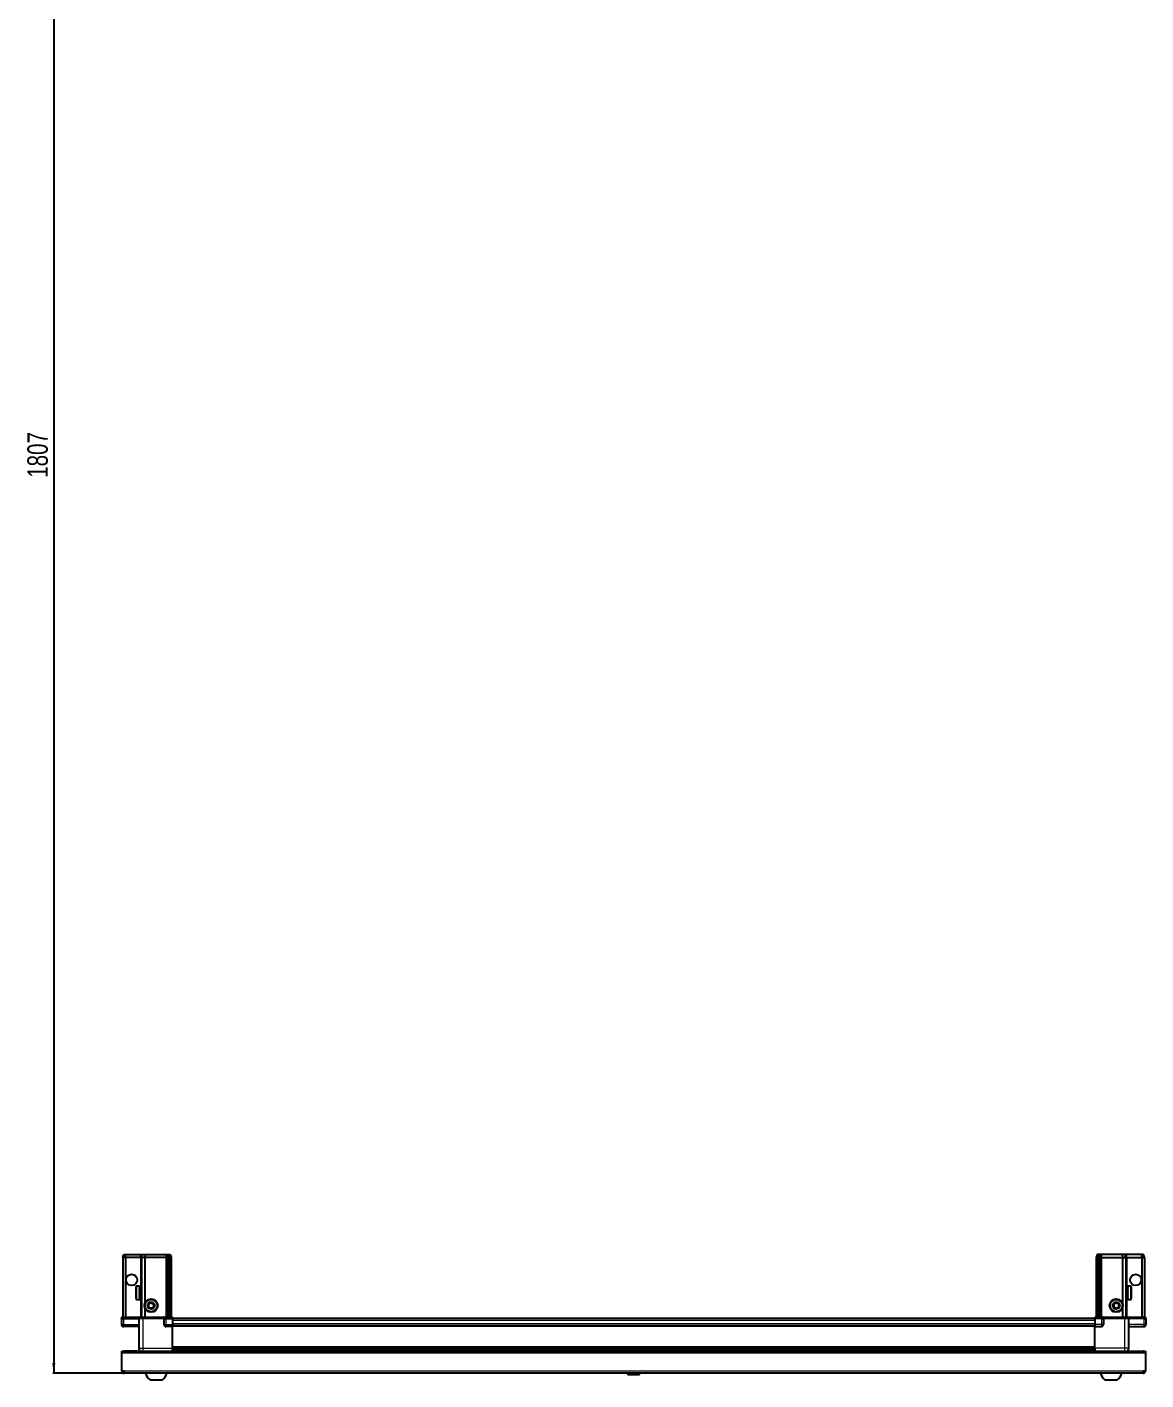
# Model space of a CAD drawing. Header units: millimetres. Extents: x 1415 to 5763, y -1065 to 1643.
# Drawn here: x 1479 to 2571, y -1065 to 255 of the extents above; entities that cross this region are included whole.
import ezdxf

# ---------------------------------------------------------------- set-up
doc = ezdxf.new("R2010")
doc.units = ezdxf.units.MM
doc.layers.add('FORMAT', color=7, linetype='Continuous')
doc.styles.add('SLDTEXTSTYLE0', font='TXT', dxfattribs={"width": 0.75})
doc.dimstyles.new('SLDDIMSTYLE0', dxfattribs={"dimtxt": 20, "dimasz": 10, "dimexe": 0, "dimexo": 0.0625, "dimgap": 5, "dimtad": 2, "dimdec": 1, "dimrnd": 1e-09, "dimzin": 12, "dimdsep": 46, "dimtxsty": 'SLDTEXTSTYLE0', "dimsah": 1, "dimcen": 0.09, "dimadec": 0, "dimazin": 3, "dimtfac": 1, "dimtofl": 0, "dimtmove": 0, "dimatfit": 3, "dimfxl": 0, "dimfrac": 2, "dimtolj": 1, "dimtzin": 12, "dimarcsym": 0})

# ---------------------------------------------------------------- blocks, each defined once
blk = doc.blocks.new('_D_9')
at = {"layer": 'FORMAT'}
for p, q in [((2065, 748.4), (1503.8, 748.4)), ((1504.8, 748.4), (1504.8, -1058.6)), ((1573.4, -1058.6), (1503.8, -1058.6))]:
    blk.add_line(p, q, dxfattribs=at)
for points in [[(1504.8, 748.4), (1503.3, 738.4), (1506.4, 738.4)], [(1504.8, -1058.6), (1506.4, -1048.6), (1503.3, -1048.6)]]:
    blk.add_solid(points, dxfattribs=at)
at = {"layer": 'FORMAT', "insert": (1479, -184.6), "char_height": 20, "attachment_point": 1, "rotation": 90, "style": 'SLDTEXTSTYLE0'}
blk.add_mtext('1807', dxfattribs=at)

msp = doc.modelspace()

# ---------------------------------------------------------------- linework, layer by layer
at = {"color": 7, "linetype": 'Continuous', "lineweight": 25}
for p, q in [((1572.32, -945.58), (1573.12, -942.58)), ((1572.32, -945.58), (1572.32, -1003.88)), ((1574.82, -945.58), (1572.32, -945.58)), ((1573.12, -942.58), (1574.97, -942.58)), ((1574.82, -945.58), (1574.97, -942.58)), ((1574.82, -945.58), (1574.82, -1003.88)), ((1589.32, -945.58), (1574.82, -945.58)), ((1574.97, -942.58), (1589.32, -942.58)), ((1589.32, -942.58), (1591.12, -942.58)), ((1590.32, -945.58), (1589.32, -945.58)), ((1590.32, -945.58), (1591.12, -942.58)), ((1593.82, -945.58), (1590.32, -945.58)), ((1590.32, -945.58), (1590.32, -1003.88)), ((1591.12, -942.58), (1594.15, -942.58)), ((1594.15, -942.58), (1593.82, -945.58)), ((1614.32, -945.58), (1593.82, -945.58)), ((1593.82, -945.58), (1593.82, -990.08)), ((1594.15, -942.58), (1614.32, -942.58)), ((1614.32, -942.58), (1616.12, -942.58)), ((1615.32, -945.58), (1614.32, -945.58)), ((1616.12, -942.58), (1615.32, -945.58)), ((1615.32, -945.58), (1615.32, -1003.88)), ((1616.32, -945.58), (1615.32, -945.58)), ((1616.12, -942.58), (1616.86, -942.58)), ((1616.86, -942.58), (1616.32, -945.58)), ((1616.32, -945.58), (1616.32, -1003.88)), ((1617.82, -945.58), (1616.32, -945.58)), ((1616.86, -942.58), (1617.36, -942.58)), ((1617.36, -942.58), (1618.52, -942.58)), ((1617.36, -942.58), (1617.82, -945.58)), ((1617.82, -945.58), (1617.82, -1003.88)), ((1619.32, -945.58), (1617.82, -945.58)), ((1618.52, -942.58), (1619.32, -945.58)), ((1619.32, -945.58), (1619.32, -1003.88)), ((2523.12, -942.58), (2522.32, -945.58)), ((2522.32, -945.58), (2523.82, -945.58)), ((2522.32, -945.58), (2522.32, -1003.88)), ((2524.28, -942.58), (2523.12, -942.58)), ((2524.28, -942.58), (2523.82, -945.58)), ((2523.82, -945.58), (2525.32, -945.58)), ((2523.82, -945.58), (2523.82, -1003.88)), ((2524.78, -942.58), (2524.28, -942.58)), ((2524.78, -942.58), (2525.32, -945.58)), ((2525.52, -942.58), (2524.78, -942.58)), ((2525.32, -945.58), (2526.32, -945.58)), ((2525.32, -945.58), (2525.32, -1003.88)), ((2525.52, -942.58), (2526.32, -945.58)), ((2527.32, -942.58), (2525.52, -942.58)), ((2526.32, -945.58), (2526.32, -1003.88)), ((2526.32, -945.58), (2527.32, -945.58)), ((2547.49, -942.58), (2527.32, -942.58)), ((2527.32, -945.58), (2547.82, -945.58)), ((2547.49, -942.58), (2547.82, -945.58)), ((2550.52, -942.58), (2547.49, -942.58)), ((2547.82, -945.58), (2547.82, -990.08)), ((2547.82, -945.58), (2551.32, -945.58)), ((2551.32, -945.58), (2550.52, -942.58)), ((2552.32, -942.58), (2550.52, -942.58)), ((2551.32, -945.58), (2551.32, -1003.88)), ((2551.32, -945.58), (2552.32, -945.58)), ((2566.67, -942.58), (2552.32, -942.58)), ((2552.32, -945.58), (2566.82, -945.58)), ((2566.82, -945.58), (2566.67, -942.58)), ((2568.52, -942.58), (2566.67, -942.58)), ((2566.82, -945.58), (2566.82, -1003.88)), ((2566.82, -945.58), (2569.32, -945.58)), ((2569.32, -945.58), (2568.52, -942.58)), ((2569.32, -945.58), (2569.32, -1003.88)), ((1585.12, -985.78), (1585.12, -974.38)), ((1588.32, -973.58), (1585.92, -973.58)), ((1588.32, -973.58), (1588.32, -973.59)), ((1588.32, -973.59), (1588.82, -973.59)), ((1588.32, -973.77), (1588.82, -973.77)), ((1588.32, -973.77), (1588.32, -973.99)), ((1588.32, -973.99), (1588.82, -973.99)), ((1588.32, -974.57), (1588.82, -974.57)), ((1588.32, -974.57), (1588.32, -974.99)), ((1588.32, -974.99), (1588.82, -974.99)), ((1588.32, -975.9), (1588.82, -975.9)), ((1588.32, -975.9), (1588.32, -976.49)), ((1588.32, -976.49), (1588.82, -976.49)), ((1588.82, -973.77), (1588.82, -973.59)), ((1588.82, -973.99), (1588.82, -973.77)), ((1588.82, -974.57), (1588.82, -973.99)), ((1588.82, -974.99), (1588.82, -974.57)), ((1588.82, -975.9), (1588.82, -974.99)), ((1588.92, -975.68), (1588.82, -975.68)), ((1588.82, -976.49), (1588.82, -975.9)), ((1588.82, -977.65), (1588.82, -976.49)), ((1588.92, -984.48), (1588.92, -975.68)), ((1589.8, -976.77), (1589.32, -976.08)), ((1589.32, -984.08), (1589.32, -976.08)), ((1590.29, -976.08), (1589.8, -976.77)), ((1589.8, -983.39), (1589.8, -976.77)), ((1590.32, -976.08), (1590.29, -976.08)), ((1590.29, -984.08), (1590.29, -976.08)), ((2551.35, -976.08), (2551.32, -976.08)), ((2551.84, -976.77), (2551.35, -976.08)), ((2551.35, -976.08), (2551.35, -984.08)), ((2552.32, -976.08), (2551.84, -976.77)), ((2551.84, -976.77), (2551.84, -983.39)), ((2552.32, -976.08), (2552.32, -984.08)), ((2552.82, -975.68), (2552.72, -975.68)), ((2552.72, -975.68), (2552.72, -984.48)), ((2555.72, -973.58), (2552.82, -973.58)), ((2553.32, -973.58), (2552.82, -973.58)), ((2552.82, -973.58), (2552.82, -973.63)), ((2552.82, -973.63), (2552.82, -973.91)), ((2553.32, -973.63), (2552.82, -973.63)), ((2553.32, -973.91), (2552.82, -973.91)), ((2552.82, -973.91), (2552.82, -974.19)), ((2553.32, -974.19), (2552.82, -974.19)), ((2552.82, -974.19), (2552.82, -974.85)), ((2553.32, -974.85), (2552.82, -974.85)), ((2552.82, -974.85), (2552.82, -975.32)), ((2552.82, -975.32), (2552.82, -976.3)), ((2553.32, -975.32), (2552.82, -975.32)), ((2553.32, -976.3), (2552.82, -976.3)), ((2552.82, -976.3), (2552.82, -976.92)), ((2552.82, -976.92), (2552.82, -978.12)), ((2553.32, -976.92), (2552.82, -976.92)), ((2553.32, -973.63), (2553.32, -973.58)), ((2553.32, -974.19), (2553.32, -973.91)), ((2553.32, -975.32), (2553.32, -974.85)), ((2553.32, -976.92), (2553.32, -976.3)), ((2556.52, -974.38), (2556.52, -985.78)), ((1585.92, -986.58), (1588.32, -986.58)), ((1588.32, -977.65), (1588.82, -977.65)), ((1588.32, -977.65), (1588.32, -978.35)), ((1588.32, -978.35), (1588.82, -978.35)), ((1588.32, -979.63), (1588.82, -979.63)), ((1588.32, -979.63), (1588.32, -980.37)), ((1588.32, -979.77), (1588.82, -979.77)), ((1588.32, -980.27), (1588.82, -980.27)), ((1588.32, -980.37), (1588.82, -980.37)), ((1588.32, -981.65), (1588.82, -981.65)), ((1588.32, -981.65), (1588.32, -982.36)), ((1588.32, -982.36), (1588.82, -982.36)), ((1588.32, -983.52), (1588.82, -983.52)), ((1588.32, -983.52), (1588.32, -984.13)), ((1588.32, -984.13), (1588.82, -984.13)), ((1588.32, -985.06), (1588.82, -985.06)), ((1588.32, -985.06), (1588.32, -985.5)), ((1588.32, -985.5), (1588.82, -985.5)), ((1588.32, -986.11), (1588.82, -986.11)), ((1588.32, -986.11), (1588.32, -986.34)), ((1588.32, -986.34), (1588.82, -986.34)), ((1588.32, -986.56), (1588.82, -986.56)), ((1588.32, -986.56), (1588.32, -986.58)), ((1588.32, -986.57), (1588.82, -986.57)), ((1588.82, -978.35), (1588.82, -977.65)), ((1588.82, -979.63), (1588.82, -978.35)), ((1588.82, -979.77), (1588.82, -979.63)), ((1588.82, -980.37), (1588.82, -980.27)), ((1588.82, -981.65), (1588.82, -980.37)), ((1588.82, -982.36), (1588.82, -981.65)), ((1588.82, -983.52), (1588.82, -982.36)), ((1588.82, -984.13), (1588.82, -983.52)), ((1588.82, -985.06), (1588.82, -984.13)), ((1588.82, -984.48), (1588.92, -984.48)), ((1588.82, -985.5), (1588.82, -985.06)), ((1588.82, -986.11), (1588.82, -985.5)), ((1588.82, -986.34), (1588.82, -986.11)), ((1588.82, -986.56), (1588.82, -986.34)), ((1588.82, -986.57), (1588.82, -986.56)), ((1589.32, -984.08), (1589.8, -983.39)), ((1589.8, -983.39), (1590.29, -984.08)), ((1590.29, -984.08), (1590.32, -984.08)), ((2551.32, -984.08), (2551.35, -984.08)), ((2551.35, -984.08), (2551.84, -983.39)), ((2551.84, -983.39), (2552.32, -984.08)), ((2552.72, -984.48), (2552.82, -984.48)), ((2553.32, -978.12), (2552.82, -978.12)), ((2552.82, -978.12), (2552.82, -978.75)), ((2553.32, -978.75), (2552.82, -978.75)), ((2552.82, -978.83), (2552.82, -980.13)), ((2553.32, -978.83), (2552.82, -978.83)), ((2553.32, -980.13), (2552.82, -980.13)), ((2553.32, -980.61), (2552.82, -980.61)), ((2552.82, -980.61), (2552.82, -980.87)), ((2552.82, -980.87), (2552.82, -982.14)), ((2553.32, -980.87), (2552.82, -980.87)), ((2553.32, -982.14), (2552.82, -982.14)), ((2552.82, -982.14), (2552.82, -982.82)), ((2552.82, -982.82), (2552.82, -983.94)), ((2553.32, -982.82), (2552.82, -982.82)), ((2553.32, -983.94), (2552.82, -983.94)), ((2552.82, -983.94), (2552.82, -984.51)), ((2552.82, -984.51), (2552.82, -985.37)), ((2553.32, -984.51), (2552.82, -984.51)), ((2553.32, -985.37), (2552.82, -985.37)), ((2552.82, -985.37), (2552.82, -985.76)), ((2552.82, -985.76), (2552.82, -986.28)), ((2553.32, -985.76), (2552.82, -985.76)), ((2553.32, -986.28), (2552.82, -986.28)), ((2552.82, -986.28), (2552.82, -986.46)), ((2552.82, -986.46), (2552.82, -986.58)), ((2553.32, -986.46), (2552.82, -986.46)), ((2552.82, -986.58), (2555.72, -986.58)), ((2553.32, -978.83), (2553.32, -978.12)), ((2553.32, -980.87), (2553.32, -980.13)), ((2553.32, -982.82), (2553.32, -982.14)), ((2553.32, -984.51), (2553.32, -983.94)), ((2553.32, -985.76), (2553.32, -985.37)), ((2553.32, -986.46), (2553.32, -986.28)), ((1593.82, -995.08), (1593.82, -1003.88)), ((2547.82, -995.08), (2547.82, -1003.88)), ((1571.32, -1003.88), (1570.82, -1004.75)), ((1570.82, -1005.08), (1570.82, -1004.75)), ((1570.82, -1005.08), (1572.82, -1005.08)), ((1570.82, -1005.08), (1570.82, -1011.08)), ((1572.82, -1003.88), (1571.32, -1003.88)), ((1572.82, -1003.88), (1587.62, -1003.88)), ((1587.62, -1005.08), (1572.82, -1005.08)), ((1572.82, -1005.08), (1587.62, -1005.08)), ((1587.82, -1013.08), (1572.82, -1013.08)), ((1587.62, -1003.88), (1587.82, -1003.88)), ((1587.82, -1005.08), (1587.62, -1005.08)), ((1587.82, -1005.08), (1587.82, -1003.88)), ((1587.82, -1003.88), (1591.82, -1003.88)), ((1591.82, -1005.08), (1587.82, -1005.08)), ((1587.82, -1005.08), (1587.82, -1034.08)), ((1591.82, -1003.88), (1612.12, -1003.88)), ((1612.12, -1005.08), (1591.82, -1005.08)), ((1612.12, -1003.88), (1612.32, -1003.88)), ((1612.32, -1005.08), (1612.12, -1005.08)), ((1612.32, -1005.08), (1612.32, -1003.88)), ((1613, -1003.88), (1612.32, -1003.88)), ((1612.32, -1005.08), (1614.32, -1005.08)), ((1612.32, -1005.08), (1612.32, -1011.08)), ((1613, -1003.88), (1620.82, -1003.88)), ((1620.82, -1004.75), (1614.32, -1004.75)), ((1620.82, -1005.08), (1614.32, -1005.08)), ((1614.32, -1005.08), (1620.82, -1005.08)), ((1620.82, -1013.08), (1614.32, -1013.08)), ((1620.82, -1003.88), (1620.82, -1004.75)), ((1620.82, -1004.75), (1620.82, -1004.75)), ((1620.82, -1005.08), (1620.82, -1004.75)), ((1620.82, -1005.08), (1620.82, -1005.08)), ((1620.82, -1005.08), (1620.82, -1011.08)), ((2520.82, -1005.23), (1620.82, -1005.23)), ((1620.82, -1011.08), (1620.82, -1013.08)), ((2520.82, -1012.43), (1620.82, -1012.43)), ((1620.82, -1034.08), (1620.82, -1013.08)), ((2520.82, -1004.75), (2520.82, -1003.88)), ((2520.82, -1003.88), (2528.64, -1003.88)), ((2527.32, -1004.75), (2520.82, -1004.75)), ((2520.82, -1005.08), (2520.82, -1004.75)), ((2527.32, -1005.08), (2520.82, -1005.08)), ((2520.82, -1005.08), (2520.82, -1011.08)), ((2520.82, -1011.08), (2520.82, -1013.08)), ((2520.82, -1013.08), (2527.32, -1013.08)), ((2520.82, -1034.08), (2520.82, -1013.08)), ((2527.32, -1005.08), (2529.32, -1005.08)), ((2529.32, -1005.08), (2527.32, -1005.08)), ((2529.32, -1003.88), (2528.64, -1003.88)), ((2529.32, -1005.08), (2529.32, -1003.88)), ((2529.32, -1003.88), (2529.52, -1003.88)), ((2529.52, -1005.08), (2529.32, -1005.08)), ((2529.32, -1005.08), (2529.32, -1011.08)), ((2529.52, -1003.88), (2549.82, -1003.88)), ((2549.82, -1005.08), (2529.52, -1005.08)), ((2549.82, -1003.88), (2553.82, -1003.88)), ((2553.82, -1005.08), (2549.82, -1005.08)), ((2553.82, -1005.08), (2553.82, -1003.88)), ((2553.82, -1003.88), (2554.02, -1003.88)), ((2554.02, -1005.08), (2553.82, -1005.08)), ((2553.82, -1005.08), (2553.82, -1034.08)), ((2553.82, -1013.08), (2568.82, -1013.08)), ((2554.02, -1003.88), (2568.82, -1003.88)), ((2568.82, -1005.08), (2554.02, -1005.08)), ((2570.32, -1003.88), (2568.82, -1003.88)), ((2568.82, -1005.08), (2570.82, -1005.08)), ((2570.82, -1004.75), (2570.32, -1003.88)), ((2570.82, -1004.75), (2570.32, -1003.88)), ((2570.82, -1005.08), (2570.82, -1004.75)), ((2570.82, -1005.08), (2570.82, -1004.75)), ((2570.82, -1005.08), (2570.82, -1005.08)), ((2570.82, -1005.08), (2570.82, -1011.08)), ((1571.32, -1039.18), (1571.32, -1037.08)), ((1571.32, -1037.08), (2570.32, -1037.08)), ((1571.32, -1056.48), (1571.32, -1039.18)), ((1586.32, -1036.98), (1573.42, -1036.98)), ((1586.32, -1036.98), (1586.32, -1037.08)), ((1620.67, -1037.08), (1620.67, -1034.08)), ((1620.82, -1035.1), (2520.82, -1035.1)), ((1620.82, -1035.14), (2520.82, -1035.14)), ((1644.7, -1036.93), (1620.82, -1036.93)), ((1639.32, -1037.08), (1639.32, -1036.93)), ((1639.36, -1037.08), (1639.36, -1036.93)), ((1639.63, -1037.08), (1639.63, -1036.93)), ((1639.89, -1037.08), (1639.89, -1036.93)), ((1640.54, -1037.08), (1640.54, -1036.93)), ((1641.01, -1037.08), (1641.01, -1036.93)), ((1641.97, -1037.08), (1641.97, -1036.93)), ((1642.59, -1037.08), (1642.59, -1036.93)), ((1643.78, -1037.08), (1643.78, -1036.93)), ((1644.44, -1037.08), (1644.44, -1036.93)), ((1644.49, -1037.08), (1644.49, -1036.93)), ((1645.79, -1036.93), (1644.7, -1036.93)), ((1645.79, -1037.08), (1645.79, -1036.93)), ((1645.79, -1036.93), (1645.79, -1036.93)), ((1646.52, -1036.93), (1645.79, -1036.93)), ((1645.8, -1037.08), (1645.8, -1036.93)), ((1646.3, -1037.08), (1646.3, -1036.93)), ((1646.52, -1037.08), (1646.52, -1036.93)), ((1646.94, -1036.93), (1646.52, -1036.93)), ((1646.52, -1036.93), (1646.52, -1036.93)), ((2494.7, -1036.93), (1646.94, -1036.93)), ((1647.8, -1037.08), (1647.8, -1036.93)), ((1648.49, -1037.08), (1648.49, -1036.93)), ((1649.61, -1037.08), (1649.61, -1036.93)), ((1650.19, -1037.08), (1650.19, -1036.93)), ((1651.06, -1037.08), (1651.06, -1036.93)), ((1651.46, -1037.08), (1651.46, -1036.93)), ((1651.99, -1037.08), (1651.99, -1036.93)), ((1652.18, -1037.08), (1652.18, -1036.93)), ((1652.32, -1037.08), (1652.32, -1036.93)), ((2489.32, -1037.08), (2489.32, -1036.93)), ((2489.49, -1037.08), (2489.49, -1036.93)), ((2489.7, -1037.08), (2489.7, -1036.93)), ((2490.26, -1037.08), (2490.26, -1036.93)), ((2490.68, -1037.08), (2490.68, -1036.93)), ((2491.58, -1037.08), (2491.58, -1036.93)), ((2492.16, -1037.08), (2492.16, -1036.93)), ((2493.31, -1037.08), (2493.31, -1036.93)), ((2494, -1037.08), (2494, -1036.93)), ((2495.28, -1036.93), (2494.7, -1036.93)), ((2495.28, -1037.08), (2495.28, -1036.93)), ((2495.29, -1036.93), (2495.28, -1036.93)), ((2496.02, -1036.93), (2495.29, -1036.93)), ((2495.46, -1037.08), (2495.46, -1036.93)), ((2495.96, -1037.08), (2495.96, -1036.93)), ((2496.02, -1037.08), (2496.02, -1036.93)), ((2496.94, -1036.93), (2496.02, -1036.93)), ((2496.02, -1036.93), (2496.02, -1036.93)), ((2520.82, -1036.93), (2496.94, -1036.93)), ((2497.31, -1037.08), (2497.31, -1036.93)), ((2498.02, -1037.08), (2498.02, -1036.93)), ((2499.19, -1037.08), (2499.19, -1036.93)), ((2499.8, -1037.08), (2499.8, -1036.93)), ((2500.75, -1037.08), (2500.75, -1036.93)), ((2501.19, -1037.08), (2501.19, -1036.93)), ((2501.82, -1037.08), (2501.82, -1036.93)), ((2502.06, -1037.08), (2502.06, -1036.93)), ((2502.3, -1037.08), (2502.3, -1036.93)), ((2502.32, -1037.08), (2502.32, -1036.93)), ((2555.32, -1036.98), (2555.32, -1037.08)), ((2555.32, -1036.98), (2568.22, -1036.98)), ((2570.32, -1037.08), (2570.32, -1039.18)), ((2570.32, -1039.18), (2570.32, -1056.48)), ((1573.42, -1056.48), (1571.32, -1056.48)), ((1573.42, -1056.48), (1573.42, -1058.58)), ((2568.22, -1058.58), (1573.42, -1058.58)), ((1598.82, -1065.18), (1610.82, -1065.18)), ((2066.02, -1058.58), (2065.03, -1059.57)), ((2065.03, -1059.57), (2065.03, -1060.08)), ((2076.6, -1059.57), (2065.03, -1059.57)), ((2076.6, -1060.08), (2065.03, -1060.08)), ((2076.6, -1059.57), (2075.62, -1058.58)), ((2076.6, -1060.08), (2076.6, -1059.57)), ((2530.82, -1065.18), (2542.82, -1065.18)), ((2570.32, -1056.48), (2568.22, -1056.48)), ((2568.22, -1058.58), (2568.22, -1056.48))]:
    msp.add_line(p, q, dxfattribs=at)
at = {"color": 8, "linetype": 'Continuous', "lineweight": 18}
for p, q in [((1589.32, -945.58), (1589.32, -942.58)), ((1589.32, -945.58), (1589.32, -976.08)), ((1614.32, -942.58), (1614.32, -945.58)), ((1614.32, -945.58), (1614.32, -1003.88)), ((2527.32, -942.58), (2527.32, -945.58)), ((2527.32, -945.58), (2527.32, -1003.88)), ((2552.32, -945.58), (2552.32, -942.58)), ((2552.32, -945.58), (2552.32, -976.08)), ((1585.92, -986.58), (1585.92, -973.58)), ((2555.72, -973.58), (2555.72, -986.58)), ((1589.32, -984.08), (1589.32, -1003.88)), ((2552.32, -984.08), (2552.32, -1003.88)), ((1570.82, -1011.08), (1572.82, -1011.08)), ((1572.82, -1005.08), (1572.82, -1003.88)), ((1572.82, -1005.08), (1572.82, -1011.08)), ((1572.82, -1011.08), (1587.82, -1011.08)), ((1572.82, -1013.08), (1572.82, -1011.08)), ((1587.62, -1005.08), (1587.62, -1003.88)), ((1591.82, -1005.08), (1591.82, -1003.88)), ((1591.82, -1005.08), (1591.82, -1034.08)), ((1612.12, -1005.08), (1612.12, -1003.88)), ((1612.32, -1011.08), (1614.32, -1011.08)), ((1614.32, -1005.08), (1614.32, -1004.75)), ((1614.32, -1005.08), (1614.32, -1011.08)), ((1614.32, -1011.08), (1620.82, -1011.08)), ((1614.32, -1011.08), (1614.32, -1013.08)), ((1620.82, -1005.08), (1620.82, -1004.75)), ((2520.82, -1007.23), (1620.82, -1007.23)), ((2520.82, -1010.43), (1620.82, -1010.43)), ((2520.82, -1013.08), (1620.82, -1013.08)), ((2527.32, -1011.08), (2520.82, -1011.08)), ((2527.32, -1005.08), (2527.32, -1004.75)), ((2527.32, -1005.08), (2527.32, -1011.08)), ((2529.32, -1011.08), (2527.32, -1011.08)), ((2527.32, -1011.08), (2527.32, -1013.08)), ((2529.52, -1003.88), (2529.52, -1005.08)), ((2549.82, -1005.08), (2549.82, -1003.88)), ((2549.82, -1005.08), (2549.82, -1034.08)), ((2568.82, -1011.08), (2553.82, -1011.08)), ((2554.02, -1003.88), (2554.02, -1005.08)), ((2568.82, -1005.08), (2568.82, -1003.88)), ((2568.82, -1005.08), (2568.82, -1011.08)), ((2570.82, -1011.08), (2568.82, -1011.08)), ((2568.82, -1013.08), (2568.82, -1011.08)), ((2570.32, -1039.18), (1571.32, -1039.18)), ((1573.42, -1037.08), (1573.42, -1036.98)), ((1591.82, -1034.08), (1620.82, -1034.08)), ((1620.82, -1032.48), (2520.82, -1032.48)), ((2520.82, -1033.9), (1620.82, -1033.9)), ((1620.82, -1036.34), (2520.82, -1036.34)), ((2549.82, -1034.08), (2520.82, -1034.08)), ((2568.22, -1037.08), (2568.22, -1036.98)), ((2568.22, -1056.48), (1573.42, -1056.48))]:
    msp.add_line(p, q, dxfattribs=at)
at = {"color": 7, "linetype": 'Continuous', "lineweight": 25, "flags": 128}
for points in [[(1573.42, -1036.98), (1573.01, -1037.02), (1572.78, -1037.08)], [(2568.86, -1037.08), (2568.63, -1037.02), (2568.22, -1036.98)]]:
    msp.add_lwpolyline(points, dxfattribs=at)
at = {"color": 7, "linetype": 'Continuous', "lineweight": 25}
for centre, radius in [((1580.82, -967.58), 5.5), ((2560.82, -967.58), 5.5), ((1599.82, -992.58), 6.5), ((1599.82, -992.58), 3.46), ((2541.82, -992.58), 6.5), ((2541.82, -992.58), 3.46)]:
    msp.add_circle(centre, radius, dxfattribs=at)
at = {"color": 8, "linetype": 'Continuous', "lineweight": 18}
for centre in [(1599.82, -992.58), (2541.82, -992.58)]:
    msp.add_circle(centre, 5.7, dxfattribs=at)
at = {"color": 7, "linetype": 'Continuous', "lineweight": 25}
for centre, radius, start, end in [((1585.92, -974.38), 0.8, 90, 180), ((1589.32, -975.68), 0.4, 180, 270), ((2552.32, -975.68), 0.4, 270, 0), ((2555.72, -974.38), 0.8, 0, 90), ((1585.92, -985.78), 0.8, 180, 270), ((1589.32, -984.48), 0.4, 90, 180), ((1599.82, -992.58), 2.5, 87.37605, 147.37605), ((1599.82, -992.58), 2.5, 27.37605, 87.37605), ((2541.82, -992.58), 2.5, 74.67671, 134.67671), ((2541.82, -992.58), 2.5, 14.67671, 74.67671), ((2552.32, -984.48), 0.4, 360, 90), ((2555.72, -985.78), 0.8, 270, 0), ((1599.82, -992.58), 2.5, 147.37605, 207.37605), ((1599.82, -992.58), 2.5, 207.37605, 267.37605), ((1599.82, -992.58), 2.5, 267.37605, 327.37605), ((1599.82, -992.58), 2.5, 327.37605, 27.37605), ((2541.82, -992.58), 2.5, 134.67671, 194.67671), ((2541.82, -992.58), 2.5, 194.67671, 254.67671), ((2541.82, -992.58), 2.5, 254.67671, 314.67671), ((2541.82, -992.58), 2.5, 314.67671, 14.67671), ((1572.82, -1011.08), 2, 180, 270), ((1614.32, -1011.08), 2, 180, 270), ((2527.32, -1011.08), 2, 270, 0), ((2568.82, -1011.08), 2, 270, 0), ((1573.42, -1056.48), 2.1, 180, 270), ((1573.42, -1056.48), 0.6, 180, 270), ((1605.84, -1055.56), 11.91, 194.70035, 233.8734), ((1603.8, -1055.56), 11.91, 306.1266, 345.29965), ((2537.84, -1055.56), 11.91, 194.70035, 233.8734), ((2535.8, -1055.56), 11.91, 306.1266, 345.29965), ((2568.22, -1056.48), 2.1, 270, 0), ((2568.22, -1056.48), 0.6, 270, 0)]:
    msp.add_arc(centre, radius, start, end, dxfattribs=at)
for centre, start_param, end_param in [((1614.32, -1001.28), 2.4188584, 3.1415927), ((2527.32, -1001.28), 3.1415927, 3.8643269)]:
    msp.add_ellipse(centre, major_axis=(0, 3.46), ratio=0.5773503, start_param=start_param, end_param=end_param, dxfattribs=at)
for points, knots in [([(1596.94, -992.45), (1597.21, -992.01), (1597.73, -991.2), (1598.25, -990.39), (1598.49, -990.02)], [0, 0, 0, 0, 0.5346859, 1, 1, 1, 1]), ([(1598.49, -990.02), (1599.01, -990.04), (1599.97, -990.08), (1600.93, -990.13), (1601.38, -990.15)], [0, 0, 0, 0, 0.53468586, 1, 1, 1, 1]), ([(1601.38, -990.15), (1601.53, -990.46), (1601.91, -991.19), (1602.37, -992.07), (1602.65, -992.6), (1602.7, -992.71)], [0, 0, 0, 0, 0.3629006, 0.8668753, 1, 1, 1, 1]), ([(2539.04, -991.82), (2539.4, -991.45), (2540.09, -990.78), (2540.77, -990.1), (2541.09, -989.79)], [0, 0, 0, 0, 0.5346859, 1, 1, 1, 1]), ([(2541.09, -989.79), (2541.59, -989.92), (2542.52, -990.18), (2543.44, -990.43), (2543.87, -990.55)], [0, 0, 0, 0, 0.5346859, 1, 1, 1, 1]), ([(1598.26, -995.01), (1598.21, -994.9), (1597.93, -994.37), (1597.47, -993.49), (1597.09, -992.75), (1596.94, -992.45)], [0, 0, 0, 0, 0.13312467, 0.63709944, 1, 1, 1, 1]), ([(1601.15, -995.14), (1600.63, -995.12), (1599.67, -995.08), (1598.71, -995.03), (1598.26, -995.01)], [0, 0, 0, 0, 0.5346859, 1, 1, 1, 1]), ([(1602.7, -992.71), (1602.43, -993.15), (1601.91, -993.96), (1601.39, -994.77), (1601.15, -995.14)], [0, 0, 0, 0, 0.5346859, 1, 1, 1, 1]), ([(2539.77, -994.61), (2539.68, -994.28), (2539.47, -993.48), (2539.22, -992.52), (2539.07, -991.94), (2539.04, -991.82)], [0, 0, 0, 0, 0.36290056, 0.86687533, 1, 1, 1, 1]), ([(2542.55, -995.37), (2542.05, -995.24), (2541.12, -994.98), (2540.2, -994.73), (2539.77, -994.61)], [0, 0, 0, 0, 0.5346859, 1, 1, 1, 1]), ([(2544.6, -993.34), (2544.24, -993.71), (2543.55, -994.38), (2542.87, -995.06), (2542.55, -995.37)], [0, 0, 0, 0, 0.5346859, 1, 1, 1, 1]), ([(2543.87, -990.55), (2543.9, -990.67), (2544.06, -991.25), (2544.31, -992.21), (2544.52, -993.01), (2544.6, -993.34)], [0, 0, 0, 0, 0.1331247, 0.6370994, 1, 1, 1, 1]), ([(1587.82, -1034.08), (1587.87, -1034.52), (1587.94, -1035.2), (1588.37, -1036.01), (1588.83, -1036.57), (1589.23, -1036.93), (1589.5, -1037.06), (1589.54, -1037.08)], [0, 0, 0, 0, 0.3630185, 0.5584377, 0.7580039, 0.9575702, 1, 1, 1, 1]), ([(1620.82, -1034.08), (1620.82, -1034.48), (1620.82, -1035.27), (1620.82, -1036.28), (1620.82, -1036.91), (1620.82, -1037.07), (1620.82, -1037.08)], [0, 0, 0, 0, 0.3255201, 0.6510403, 0.9765604, 1, 1, 1, 1]), ([(2520.82, -1034.08), (2520.82, -1034.48), (2520.82, -1035.27), (2520.82, -1036.28), (2520.82, -1036.91), (2520.82, -1037.07), (2520.82, -1037.08)], [0, 0, 0, 0, 0.3255201, 0.6510403, 0.9765604, 1, 1, 1, 1]), ([(2553.82, -1034.08), (2553.77, -1034.52), (2553.7, -1035.2), (2553.27, -1036.01), (2552.81, -1036.57), (2552.41, -1036.93), (2552.14, -1037.06), (2552.1, -1037.08)], [0, 0, 0, 0, 0.3630185, 0.5584377, 0.7580039, 0.9575702, 1, 1, 1, 1])]:
    msp.add_open_spline(points, degree=3, knots=knots, dxfattribs=at)
at = {"color": 8, "linetype": 'Continuous', "lineweight": 18}
for points in [[(1587.82, -1034.08), (1587.88, -1034.08), (1588, -1034.08), (1588.93, -1034.08), (1590.25, -1034.08), (1591.3, -1034.08), (1591.82, -1034.08)], [(2553.82, -1034.08), (2553.76, -1034.08), (2553.64, -1034.08), (2552.71, -1034.08), (2551.39, -1034.08), (2550.34, -1034.08), (2549.82, -1034.08)]]:
    msp.add_open_spline(points, degree=3, dxfattribs=at)
for points, knots in [([(1591.82, -1034.08), (1591.82, -1034.52), (1591.82, -1035.2), (1591.82, -1036.01), (1591.82, -1036.57), (1591.82, -1036.93), (1591.82, -1037.06), (1591.82, -1037.08)], [0, 0, 0, 0, 0.36301846, 0.55843766, 0.75800394, 0.95757021, 1, 1, 1, 1]), ([(2549.82, -1034.08), (2549.82, -1034.52), (2549.82, -1035.2), (2549.82, -1036.01), (2549.82, -1036.57), (2549.82, -1036.93), (2549.82, -1037.06), (2549.82, -1037.08)], [0, 0, 0, 0, 0.3630185, 0.5584377, 0.7580039, 0.9575702, 1, 1, 1, 1])]:
    msp.add_open_spline(points, degree=3, knots=knots, dxfattribs=at)

# ---------------------------------------------------------------- dimensions: what is measured, and where the dimension line sits
at = {"layer": 'FORMAT'}
dim = msp.add_linear_dim(base=(1504.82, -1058.58), p1=(2065.03, 748.42), p2=(1573.42, -1058.58), angle=90, dimstyle='SLDDIMSTYLE0', dxfattribs=at)
dim.commit()
dim.dimension.update_dxf_attribs({"geometry": '_D_9', "text_midpoint": (1504.82, -155.08), "dimtype": 160})

doc.saveas('drawing.dxf')
